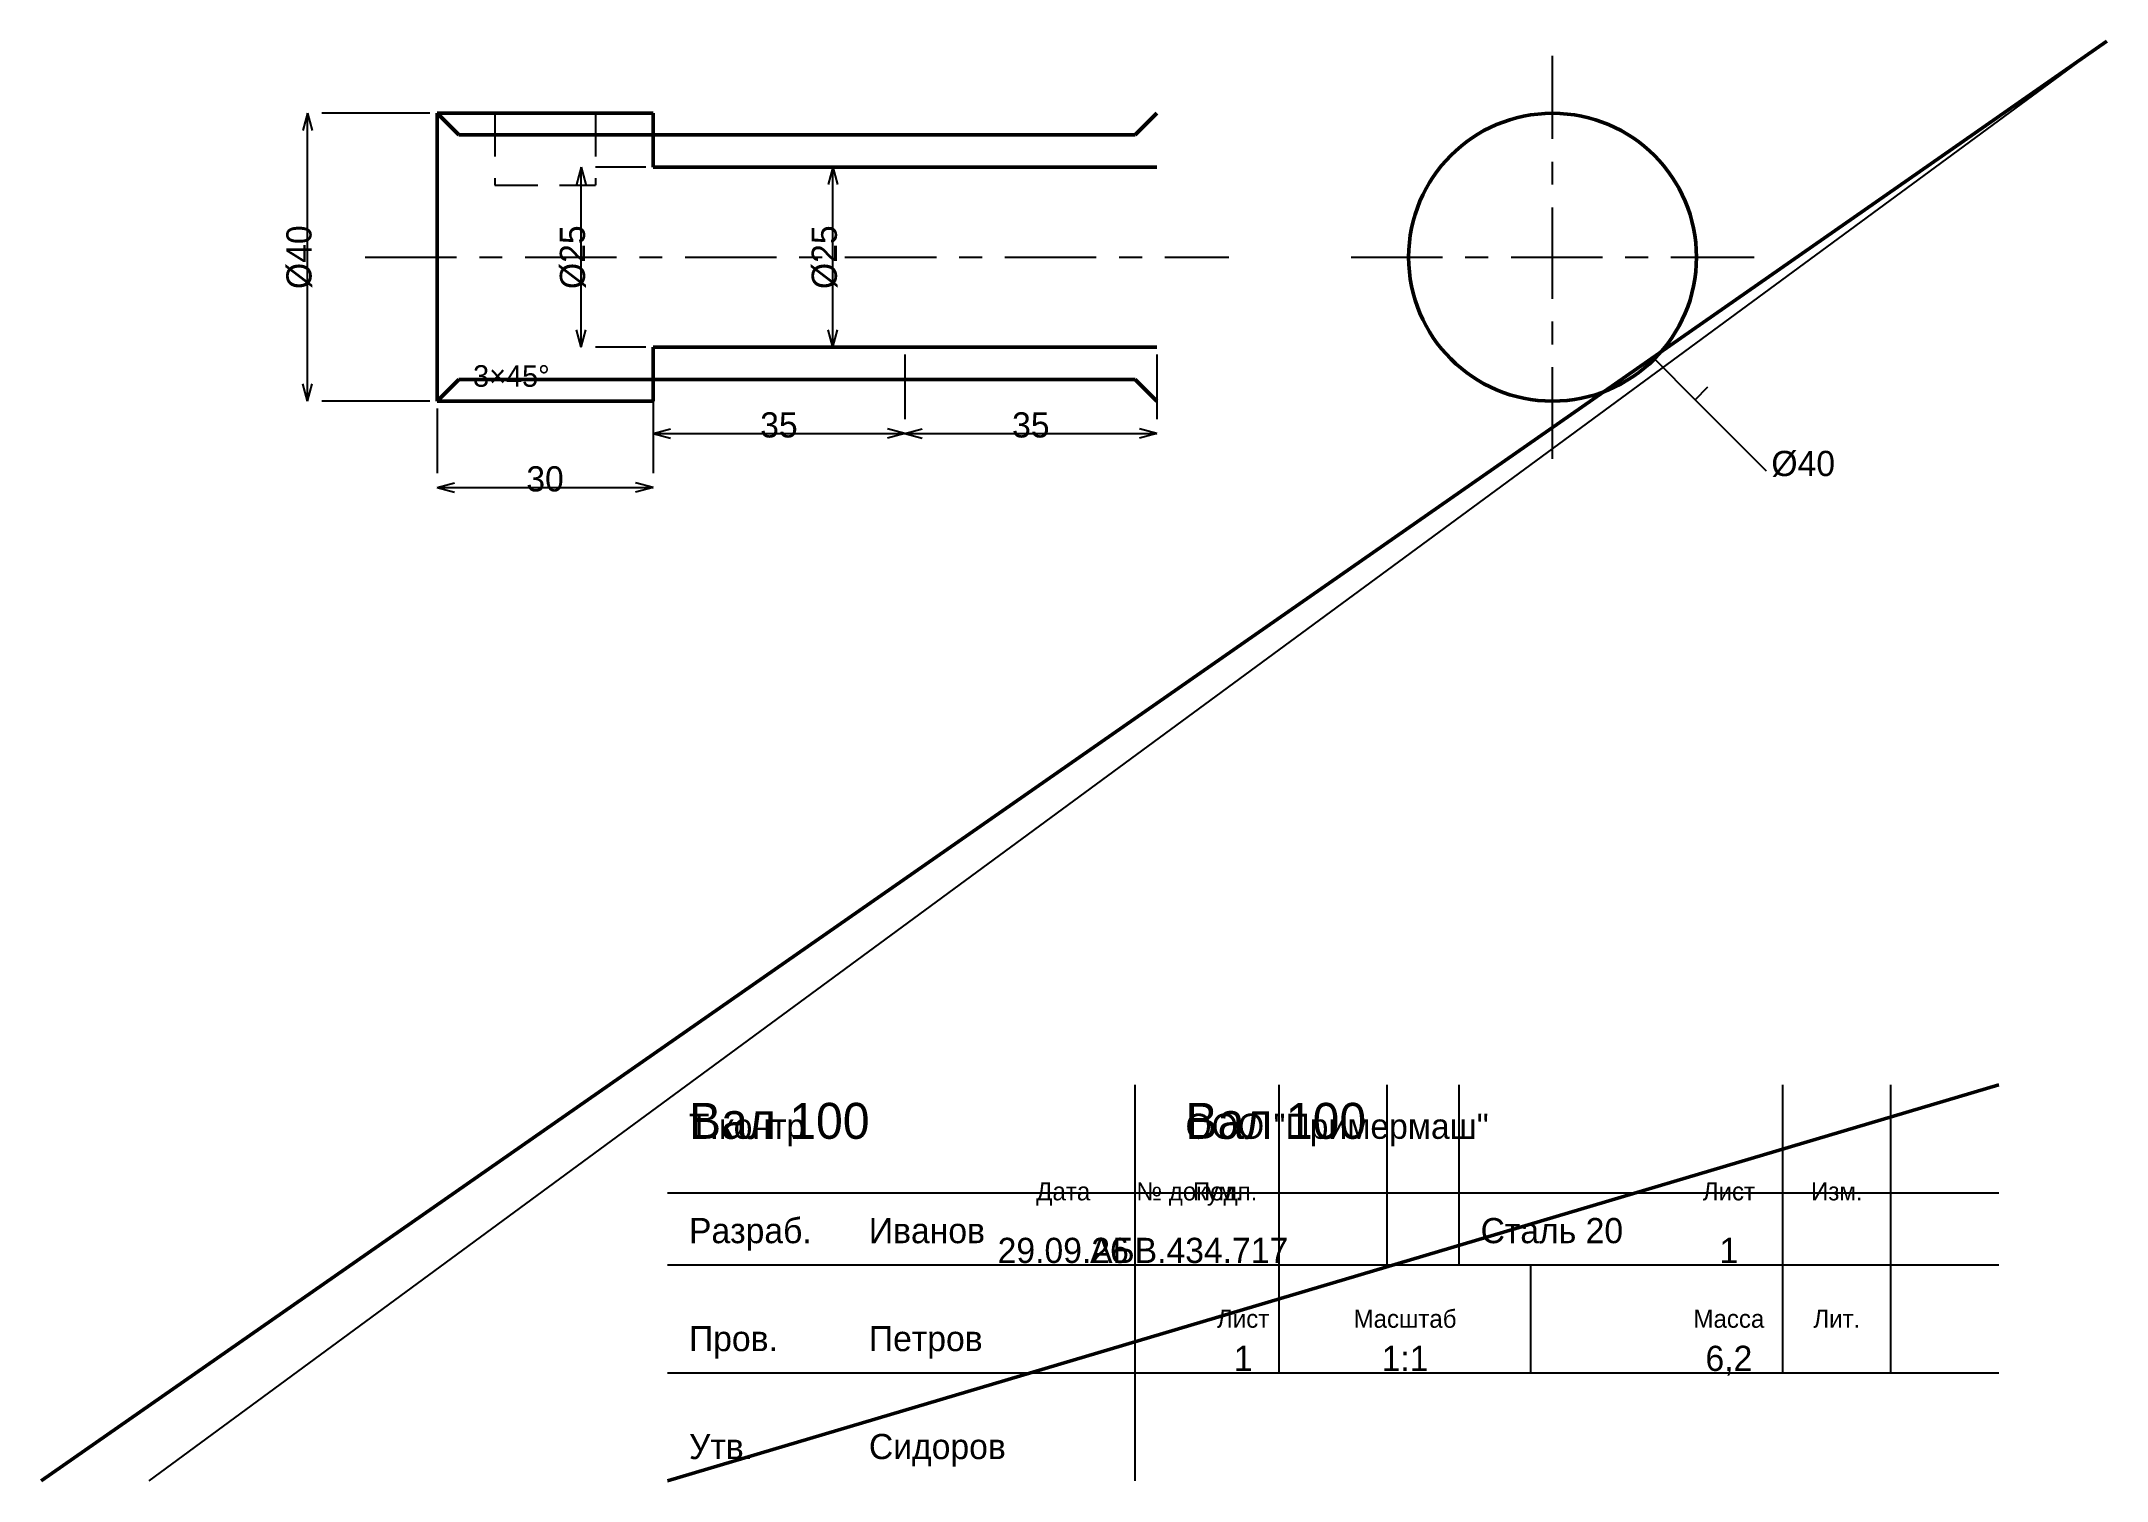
# Model space of a CAD drawing. Header units: millimetres. Extents: x 5 to 292, y 5 to 205.
import ezdxf
from ezdxf.enums import TextEntityAlignment as Align

# ---------------------------------------------------------------- set-up
doc = ezdxf.new("R2010")
doc.units = ezdxf.units.MM
doc.linetypes.add('CENTER', pattern=[22.225, 12.7, -3.175, 3.175, -3.175])
doc.linetypes.add('DASHED', pattern=[9, 6, -3])
for name, color, linetype, lineweight in [('AXIS', 7, 'CENTER', 25), ('DIMS', 7, 'CONTINUOUS', 25), ('MAIN', 7, 'CONTINUOUS', 50), ('TEXT', 7, 'CONTINUOUS', 25), ('THIN', 7, 'CONTINUOUS', 25)]:
    doc.layers.add(name, color=color, linetype=linetype, lineweight=lineweight)

msp = doc.modelspace()

# ---------------------------------------------------------------- linework, layer by layer
at = {"layer": 'AXIS', "linetype": 'CENTER', "lineweight": 25}
for p, q in [((215, 147), (215, 203)), ((50, 175), (170, 175)), ((187, 175), (243, 175))]:
    msp.add_line(p, q, dxfattribs=at)
at = {"layer": 'DIMS', "linetype": 'CONTINUOUS', "lineweight": 25}
for p, q in [((42, 195), (41.353, 192.585)), ((42, 155), (42, 195)), ((42, 195), (42.647, 192.585)), ((59, 195), (44, 195)), ((80, 187.5), (79.353, 185.085)), ((80, 162.5), (80, 187.5)), ((80, 187.5), (80.647, 185.085)), ((89, 187.5), (82, 187.5)), ((115, 187.5), (114.353, 185.085)), ((115, 162.5), (115, 187.5)), ((115, 187.5), (115.647, 185.085)), ((124, 187.5), (117, 187.5)), ((80, 162.5), (79.353, 164.915)), ((80, 162.5), (80.647, 164.915)), ((115, 162.5), (114.353, 164.915)), ((115, 162.5), (115.647, 164.915)), ((89, 162.5), (82, 162.5)), ((90, 161.5), (90, 152.5)), ((124, 162.5), (117, 162.5)), ((125, 161.5), (125, 152.5)), ((125, 161.5), (125, 152.5)), ((160, 161.5), (160, 152.5)), ((229.142, 160.858), (234.799, 155.201)), ((42, 155), (41.353, 157.415)), ((42, 155), (42.647, 157.415)), ((59, 155), (44, 155)), ((234.799, 155.201), (233.031, 156.969)), ((234.799, 155.201), (236.567, 156.969)), ((234.799, 155.201), (244.698, 145.302)), ((60, 154), (60, 145)), ((90, 154), (90, 145)), ((90, 150.5), (92.415, 151.147)), ((90, 150.5), (125, 150.5)), ((90, 150.5), (92.415, 149.853)), ((125, 150.5), (122.585, 151.147)), ((125, 150.5), (122.585, 149.853)), ((125, 150.5), (127.415, 151.147)), ((125, 150.5), (160, 150.5)), ((125, 150.5), (127.415, 149.853)), ((160, 150.5), (157.585, 151.147)), ((160, 150.5), (157.585, 149.853)), ((60, 143), (62.415, 143.647)), ((90, 143), (87.585, 143.647)), ((60, 143), (90, 143)), ((60, 143), (62.415, 142.353)), ((90, 143), (87.585, 142.353))]:
    msp.add_line(p, q, dxfattribs=at)
at = {"layer": 'MAIN', "linetype": 'CONTINUOUS', "lineweight": 50}
for p, q in [((5, 5), (292, 205)), ((60, 195), (90, 195)), ((60, 195), (63, 192)), ((60, 155), (60, 195)), ((90, 195), (90, 187.5)), ((157, 192), (160, 195)), ((63, 192), (157, 192)), ((90, 187.5), (125, 187.5)), ((125, 187.5), (160, 187.5)), ((90, 162.5), (125, 162.5)), ((90, 155), (90, 162.5)), ((125, 162.5), (160, 162.5)), ((60, 155), (63, 158)), ((63, 158), (157, 158)), ((157, 158), (160, 155)), ((60, 155), (90, 155)), ((92, 5), (277, 60))]:
    msp.add_line(p, q, dxfattribs=at)
msp.add_circle((215, 175), 20, dxfattribs=at)
at = {"layer": 'THIN', "linetype": 'CONTINUOUS', "lineweight": 25}
for p, q in [((20, 5), (292, 205)), ((157, 5), (157, 60)), ((177, 35), (177, 60)), ((192, 35), (192, 60)), ((202, 35), (202, 60)), ((247, 35), (247, 60)), ((262, 35), (262, 60)), ((92, 45), (277, 45)), ((92, 35), (277, 35)), ((177, 20), (177, 35)), ((212, 20), (212, 35)), ((247, 20), (247, 35)), ((262, 20), (262, 35)), ((92, 20), (277, 20))]:
    msp.add_line(p, q, dxfattribs=at)
at = {"layer": 'THIN', "linetype": 'DASHED', "lineweight": 25}
for p, q in [((68, 195), (82, 195)), ((68, 195), (68, 185)), ((82, 195), (82, 185)), ((68, 185), (82, 185))]:
    msp.add_line(p, q, dxfattribs=at)

# ---------------------------------------------------------------- texts
at = {"layer": 'DIMS', "linetype": 'CONTINUOUS', "lineweight": 25}
for s, p in [('%%c40', (40.8, 175)), ('%%c25', (78.8, 175)), ('%%c25', (113.8, 175))]:
    msp.add_text(s, height=3.5, rotation=90, dxfattribs=at).set_placement(p, align=Align.MIDDLE_CENTER)
for s, height, p in [('3×45%%d', 3, (65, 157)), ('%%c40', 3.5, (245.406, 144.594))]:
    msp.add_text(s, height=height, dxfattribs=at).set_placement(p)
for s, p in [('35', (107.5, 151.7)), ('35', (142.5, 151.7)), ('30', (75, 144.2))]:
    msp.add_text(s, height=3.5, dxfattribs=at).set_placement(p, align=Align.MIDDLE_CENTER)
at = {"layer": 'TEXT', "linetype": 'CONTINUOUS', "lineweight": 25}
for s, height, p in [('Вал 100', 5, (95, 52.5)), ('Вал 100', 5, (164, 52.5)), ('Т.контр.', 3.5, (95, 52.5)), ('ООО "Примермаш"', 3.5, (164, 52.5)), ('Разраб.', 3.5, (95, 38)), ('Иванов', 3.5, (120, 38)), ('Сталь 20', 3.5, (205, 38)), ('Пров.', 3.5, (95, 23)), ('Петров', 3.5, (120, 23)), ('Утв.', 3.5, (95, 8)), ('Сидоров', 3.5, (120, 8))]:
    msp.add_text(s, height=height, dxfattribs=at).set_placement(p)
for s, height, p in [('Дата', 2.5, (147, 45.2)), ('№ докум.', 2.5, (164.5, 45.2)), ('Подп.', 2.5, (169.5, 45.2)), ('Лист', 2.5, (239.5, 45.2)), ('Изм.', 2.5, (254.5, 45.2)), ('29.09.26', 3.5, (147, 37)), ('АБВ.434.717', 3.5, (164.5, 37)), ('1', 3.5, (239.5, 37)), ('Лист', 2.5, (172, 27.5)), ('Масштаб', 2.5, (194.5, 27.5)), ('Масса', 2.5, (239.5, 27.5)), ('Лит.', 2.5, (254.5, 27.5)), ('1', 3.5, (172, 22)), ('1:1', 3.5, (194.5, 22)), ('6,2', 3.5, (239.5, 22))]:
    msp.add_text(s, height=height, dxfattribs=at).set_placement(p, align=Align.MIDDLE_CENTER)

doc.saveas('drawing.dxf')
